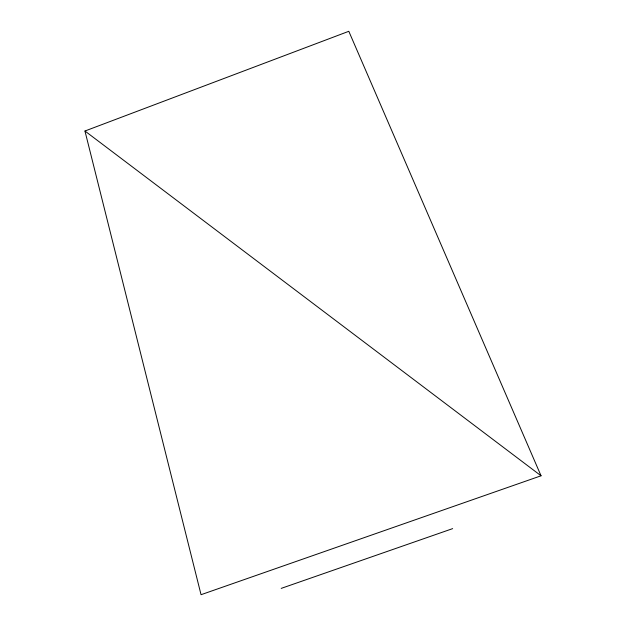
<?xml version="1.0" encoding="UTF-8"?>
<svg xmlns="http://www.w3.org/2000/svg" width="626" height="626" viewBox="0 0 626 626"><rect width="100%" height="100%" fill="white"/><g stroke="black" fill="none" stroke-linecap="round" stroke-linejoin="round"><path stroke-width="0.94" d="M84.956 131.014L348.807 31.3L541.044 475.791L201.048 594.7L84.956 131.014L541.044 475.791M281.207 588.385L452.661 528.626"/></g></svg>
